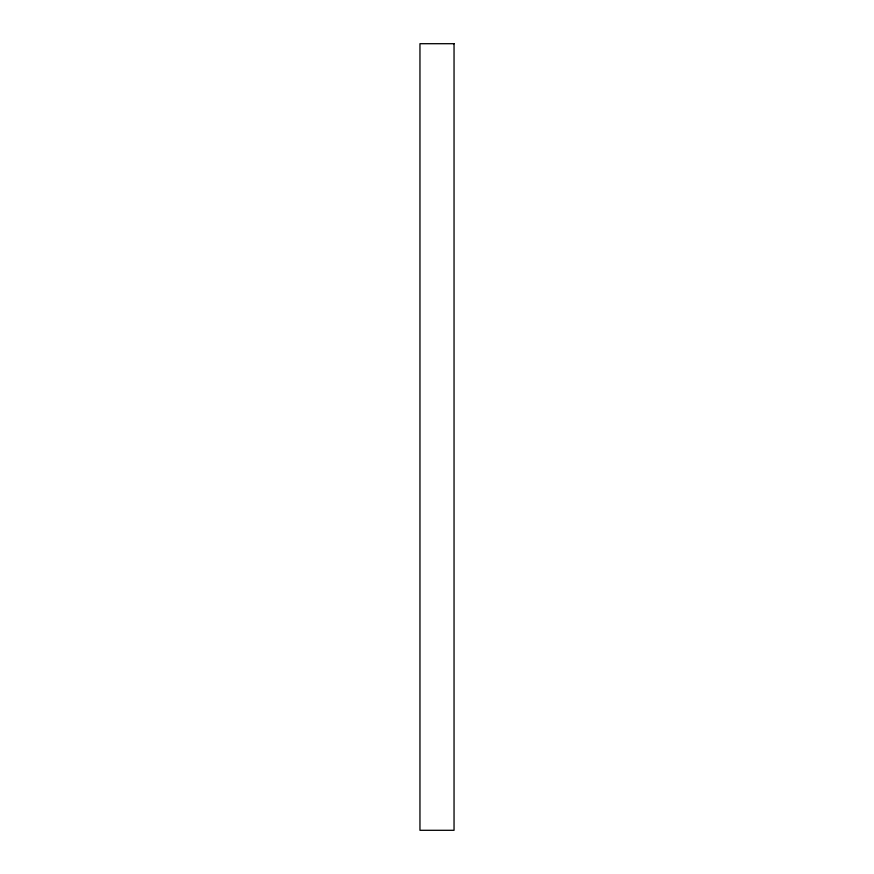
<?xml version="1.0" encoding="UTF-8"?>
<svg xmlns="http://www.w3.org/2000/svg" width="874" height="874" viewBox="0 0 874 874"><rect width="100%" height="100%" fill="white"/><g stroke="black" fill="none" stroke-linecap="round" stroke-linejoin="round"><path stroke-width="1.31" d="M454.043 43.7L419.957 43.7L419.957 830.3L454.043 830.3L454.043 43.7"/></g></svg>
